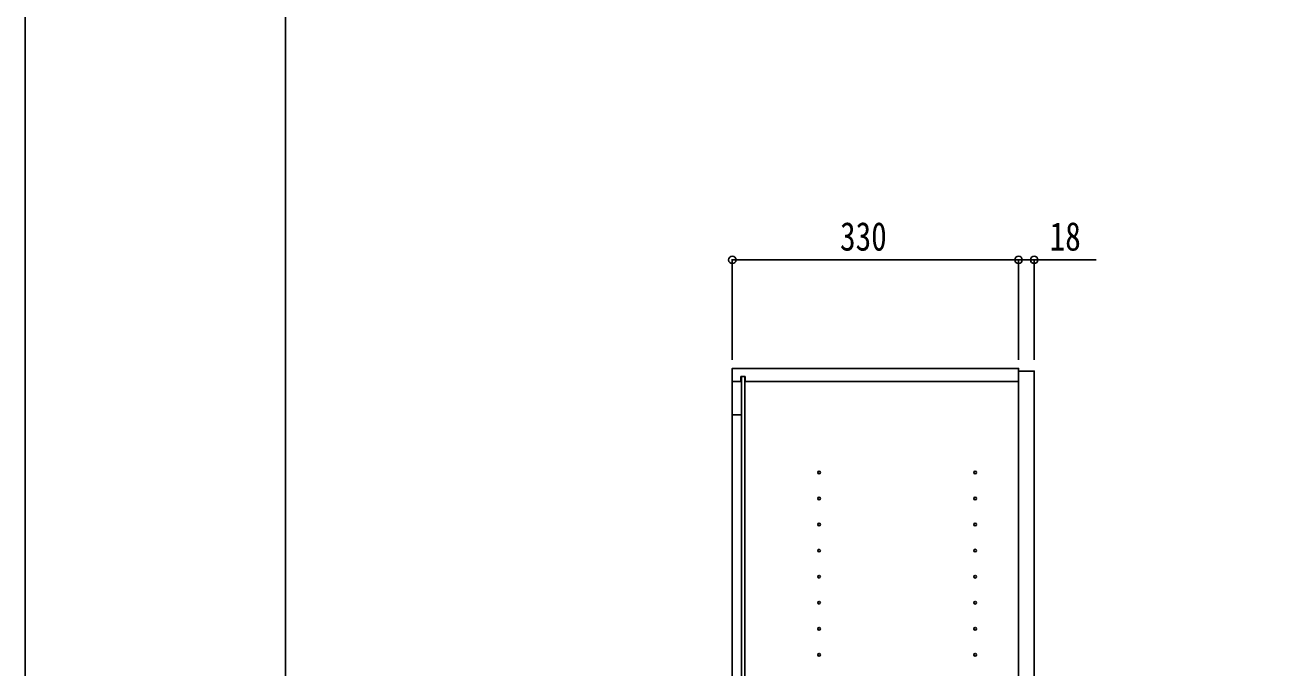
# Model space of a CAD drawing. Units: millimetres, scale not verified. Extents: x -4205 to 4205, y -2970 to 2970.
# Drawn here: x -4205 to -2753, y 772 to 1512 of the extents above; entities that cross this region are included whole.
import ezdxf
from ezdxf.enums import TextEntityAlignment as Align

# ---------------------------------------------------------------- set-up
doc = ezdxf.new("R2010")
doc.units = ezdxf.units.MM
doc.header["$LTSCALE"] = 20
for name, color, linetype in [('0-3_YKK_12', 2, 'Continuous'), ('0-5_YKK_D', 6, 'Continuous'), ('0-6_YKK_ZWAK', 7, 'Continuous')]:
    doc.layers.add(name, color=color, linetype=linetype)
doc.styles.add('ＭＳ ゴシック', font='')
doc.styles.get('ＭＳ ゴシック').set_extended_font_data('MS Gothic')

msp = doc.modelspace()

# ---------------------------------------------------------------- linework, layer by layer
at = {"layer": '0-3_YKK_12'}
for p, q in [((-3379.98, 1107.5), (-3379.98, 1102)), ((-3374.98, 1107.5), (-3379.98, 1107.5)), ((-3379.48, 1107.5), (-3379.48, -1063.5)), ((-3375.48, 1107.5), (-3375.48, -1063.5)), ((-3374.98, 1107.5), (-3374.98, 1102)), ((-3379.98, 1102), (-3389.98, 1102)), ((-3059.98, 1102), (-3374.98, 1102)), ((-3379.48, 1063.5), (-3389.98, 1063.5))]:
    msp.add_line(p, q, dxfattribs=at)
for points in [[(-3389.98, -1073), (-3059.98, -1073), (-3059.98, 1117), (-3389.98, 1117)], [(-3059.98, -1070), (-3041.98, -1070), (-3041.98, 1114), (-3059.98, 1114)]]:
    msp.add_lwpolyline(points, close=True, dxfattribs=at)
for centre in [(-3289.98, 997), (-3109.98, 997), (-3289.98, 967), (-3109.98, 967), (-3289.98, 937), (-3109.98, 937), (-3289.98, 907), (-3109.98, 907), (-3289.98, 877), (-3109.98, 877), (-3289.98, 847), (-3109.98, 847), (-3289.98, 817), (-3109.98, 817), (-3289.98, 787), (-3109.98, 787)]:
    msp.add_circle(centre, 1.55, dxfattribs=at)
at = {"layer": '0-5_YKK_D'}
for p, q in [((-3389.98, 1127), (-3389.98, 1243)), ((-3389.98, 1242), (-3059.98, 1242)), ((-3059.98, 1127), (-3059.98, 1243)), ((-3059.98, 1127), (-3059.98, 1243)), ((-3041.98, 1127), (-3041.98, 1243))]:
    msp.add_line(p, q, dxfattribs=at)
msp.add_lwpolyline([(-3059.98, 1242), (-3041.98, 1242), (-2970.58, 1242)], dxfattribs=at)
for centre in [(-3389.98, 1242), (-3059.98, 1242), (-3059.98, 1242), (-3041.98, 1242)]:
    msp.add_circle(centre, 4.25, dxfattribs=at)
at = {"layer": '0-6_YKK_ZWAK'}
msp.add_line((-3904.98, -2525), (-3904.98, 2775), dxfattribs=at)
msp.add_lwpolyline([(-4205, -2970), (4205, -2970), (4205, 2970), (-4205, 2970)], close=True, dxfattribs=at)

# ---------------------------------------------------------------- texts
at = {"layer": '0-5_YKK_D', "style": 'ＭＳ ゴシック', "width": 0.8}
for s, p in [('330', (-3265.78, 1242.8)), ('18', (-3024.18, 1242.8))]:
    msp.add_text(s, height=32.99, dxfattribs=at).set_placement(p, align=Align.BOTTOM_LEFT)

doc.saveas('drawing.dxf')
